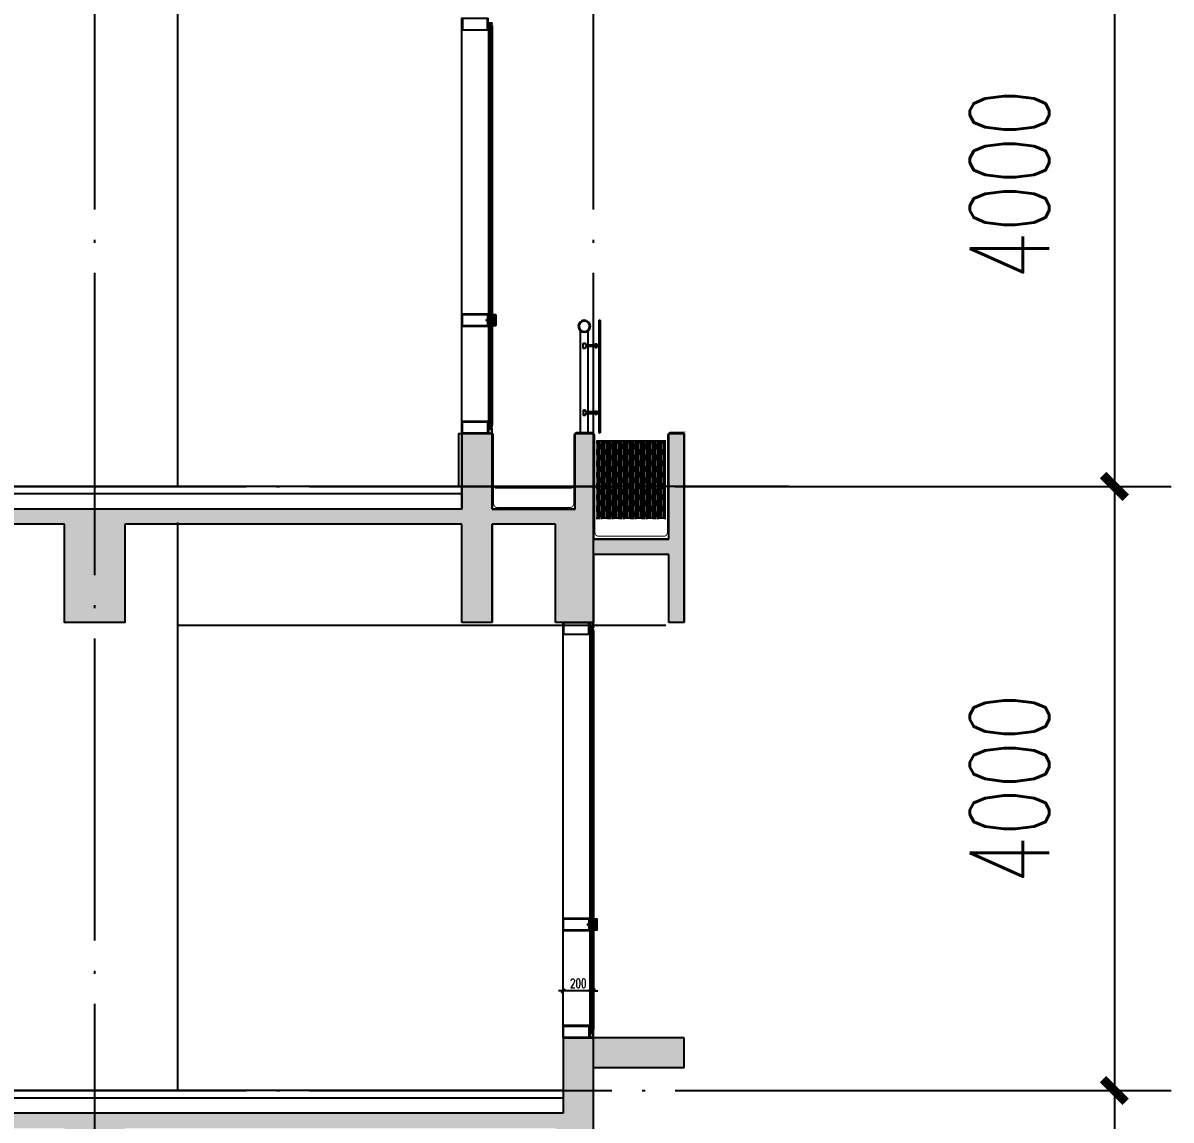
# Model space of a CAD drawing. Extents: x 1980812 to 2578970, y -669191 to 284498.
# Drawn here: x 2564293 to 2571891, y -296685 to -289422 of the extents above; entities that cross this region are included whole.
import ezdxf
from ezdxf.enums import TextEntityAlignment as Align

# ---------------------------------------------------------------- set-up
doc = ezdxf.new("R2010")
doc.units = 0
doc.header["$LTSCALE"] = 1000
doc.header["$MEASUREMENT"] = 0
for name, pattern in [('CENTER', [2, 1.25, -0.25, 0.25, -0.25]), ('DASH', [0.35, 0.25, -0.1]), ('DOTE', [2.42, 2, -0.2, 0.02, -0.2]), ('HIDDEN', [0.375, 0.25, -0.125]), ('HIDDEN2', [0.1875, 0.125, -0.0625])]:
    doc.linetypes.add(name, pattern=pattern)
for name, color, linetype in [('A-SECT-MBND-FINE', 252, 'Continuous'), ('A-SECT-MCUT', 1, 'Continuous'), ('A-SECT-MCUT-FINE', 137, 'Continuous'), ('DIM_IDEN', 3, 'Continuous'), ('dote', 1, 'DOTE'), ('ELEV-4-RAIL', 251, 'Continuous'), ('PUB_DIM', 3, 'Continuous'), ('SF', 1, 'Continuous'), ('SPACE_HATCH', 8, 'Continuous'), ('TEXT', 7, 'Continuous'), ('WALL', 4, 'Continuous'), ('WINDOW', 2, 'Continuous'), ('可见看线', 63, 'Continuous'), ('柱墙填充', 181, 'Continuous'), ('栏杆', 143, 'Continuous'), ('空线', 3, 'Continuous'), ('详细标注', 231, 'Continuous'), ('防水卷材', 6, 'DASH'), ('面层', 31, 'Continuous')]:
    doc.layers.add(name, color=color, linetype=linetype)
doc.styles.add('DIM_FONT', font='SIMPLEX', dxfattribs={"width": 0.7, "bigfont": 'GBCBIG'})
doc.styles.add('ROMANS', font='simplex_.ttf', dxfattribs={"width": 0.8, "height": 500})
doc.dimstyles.new('_TCH_ARCH&&150', dxfattribs={"dimscale": 1.5, "dimtxt": 350, "dimasz": 100, "dimexe": 250, "dimexo": 300, "dimgap": 100, "dimtad": 1, "dimdec": 0, "dimzin": 0, "dimdsep": 46, "dimtxsty": 'DIM_FONT', "dimblk": 'ARCHTICK', "dimcen": 0.09, "dimclrt": 7, "dimazin": 2, "dimtfac": 1, "dimtdec": 0, "dimtix": 1, "dimtmove": 2, "dimatfit": 3, "dimfxl": 1, "dimtolj": 1, "dimtzin": 0, "dimarcsym": 0})
doc.dimstyles.new('DIMN20', dxfattribs={"dimscale": 0.2, "dimtxt": 300, "dimasz": 1, "dimexe": 150, "dimexo": 0, "dimgap": 100, "dimtad": 1, "dimdec": 0, "dimzin": 0, "dimdsep": 46, "dimtxsty": 'DIM_FONT', "dimblk1": '_DIMX', "dimblk2": '_DIMX', "dimsah": 1, "dimcen": 0.09, "dimclrd": 256, "dimclre": 256, "dimclrt": 7, "dimadec": 0, "dimazin": 0, "dimtfac": 1, "dimtdec": 0, "dimtix": 1, "dimtmove": 2, "dimatfit": 3, "dimldrblk": '_DIMX', "dimfxl": 150, "dimtolj": 1, "dimtzin": 0, "dimarcsym": 0})

# ---------------------------------------------------------------- blocks, each defined once
blk = doc.blocks.new('pm5')
at = {"layer": 'SPACE_HATCH'}
h = blk.add_hatch(color=256, dxfattribs=at)
h.dxf.hatch_style = 1
h.paths.add_polyline_path([(14577.7, -150), (0, -150), (0, 350), (-800, 350), (-800, 150), (-200, 150), (-200, -900), (50, -900), (50, -250), (2900, -250), (2900, -900), (3300, -900), (3300, -250), (10100, -250), (10100, -1350), (10600, -1350), (10600, -250), (14577.7, -250), (18500, -250), (18500, -1350), (19000, -1350), (19000, -250), (26200, -250), (26200, -900), (26600, -900), (26600, -250), (28850, -250), (28850, -900), (29100, -900), (29100, 150), (29700, 150), (29700, 350), (28900, 350), (28900, 350), (28900, 350), (28900, -150)])
at = {"layer": 'WALL'}
for p, q in [((-800, 150, 0), (-800, 350, 0)), ((-800, 350, 0), (0, 350, 0)), ((0, 350, 0), (0, -150, 0)), ((-800, 150, 0), (-200, 150, 0)), ((-200, -900, 0), (-200, 150, 0)), ((0, -150, 0), (14577.7, -150, 0))]:
    blk.add_line(p, q, dxfattribs=at)
at = {"layer": '面层'}
for p, q in [((0, 0), (14577.7, 0, 0)), ((0, -50), (14577.7, -50, 0))]:
    blk.add_line(p, q, dxfattribs=at)
blk = doc.blocks.new('_DIMX')
blk.add_line((-150, 0), (150, 0))
at = {"const_width": 50}
blk.add_lwpolyline([(-70, -70), (70, 70)], dxfattribs=at)
blk = doc.blocks.new('*D1324')
at = {"layer": 'Defpoints', "color": 0, "transparency": 16777216}
for p in [(2567868.4, -295830.1), (2567868.4, -296060.4, 0), (2568068.4, -296060.4, 0)]:
    blk.add_point(p, dxfattribs=at)
at = {"layer": '详细标注', "lineweight": -2, "transparency": 16777216}
for p, q in [((2567868.4, -296060.4), (2567868.4, -295800.1)), ((2568068.2, -295830.1), (2567868.6, -295830.1)), ((2568068.4, -296060.4), (2568068.4, -295800.1))]:
    blk.add_line(p, q, dxfattribs=at)
at = {"layer": '详细标注', "lineweight": -2, "transparency": 16777216, "xscale": 0.2, "yscale": 0.2, "zscale": 0.2, "rotation": 180}
blk.add_blockref('_DIMX', (2567868.4, -295830.1), dxfattribs=at)
at = {"layer": '详细标注', "lineweight": -2, "transparency": 16777216, "xscale": 0.2, "yscale": 0.2, "zscale": 0.2}
blk.add_blockref('_DIMX', (2568068.4, -295830.1), dxfattribs=at)
at = {"layer": '详细标注', "color": 7, "transparency": 16777216, "insert": (2567968.4, -295780.1), "char_height": 60, "attachment_point": 5, "style": 'DIM_FONT'}
blk.add_mtext('\\A1;200', dxfattribs=at)
blk = doc.blocks.new('_ArchTick')
at = {"color": 0, "linetype": 'ByBlock', "const_width": 0.4}
blk.add_lwpolyline([(-0.5, -0.5), (0.5, 0.5)], dxfattribs=at)
blk = doc.blocks.new('*D1325')
at = {"layer": 'Defpoints', "color": 0, "transparency": 16777216}
for p in [(2569866.2, -240490.4, 0), (2569866.2, -316990.4, 0), (2572716.2, -316990.4)]:
    blk.add_point(p, dxfattribs=at)
at = {"layer": 'PUB_DIM', "color": 0, "lineweight": -2, "transparency": 16777216}
for p, q in [((2570316.2, -240490.4), (2573091.2, -240490.4)), ((2572716.2, -240490.4), (2572716.2, -316990.4)), ((2570316.2, -316990.4), (2573091.2, -316990.4))]:
    blk.add_line(p, q, dxfattribs=at)
at = {"layer": 'PUB_DIM', "color": 0, "lineweight": -2, "transparency": 16777216, "xscale": 150, "yscale": 150, "zscale": 150}
for p, rotation in [((2572716.2, -240490.4), 90), ((2572716.2, -316990.4), 270)]:
    blk.add_blockref('_ArchTick', p, dxfattribs=dict(at, rotation=rotation))
at = {"layer": 'PUB_DIM', "color": 7, "transparency": 16777216, "insert": (2572253.2, -278740.4), "char_height": 525, "attachment_point": 5, "rotation": 90, "style": 'DIM_FONT'}
blk.add_mtext('\\A1;76500', dxfattribs=at)
blk = doc.blocks.new('*D1343')
at = {"layer": 'Defpoints', "color": 0, "transparency": 16777216}
for p in [(2569866.2, -288490.4, 0), (2569866.2, -292490.4, 0), (2571516.2, -292490.4, 0)]:
    blk.add_point(p, dxfattribs=at)
at = {"layer": 'PUB_DIM', "color": 0, "lineweight": -2, "transparency": 16777216}
for p, q in [((2570316.2, -288490.4, 0), (2571891.2, -288490.4, 0)), ((2571516.2, -288490.4, 0), (2571516.2, -292490.4, 0)), ((2570316.2, -292490.4, 0), (2571891.2, -292490.4, 0))]:
    blk.add_line(p, q, dxfattribs=at)
at = {"layer": 'PUB_DIM', "color": 0, "lineweight": -2, "transparency": 16777216, "xscale": 150, "yscale": 150, "zscale": 150}
for p, rotation in [((2571516.2, -288490.4, 0), 90), ((2571516.2, -292490.4, 0), 270)]:
    blk.add_blockref('_ArchTick', p, dxfattribs=dict(at, rotation=rotation))
at = {"layer": 'PUB_DIM', "color": 7, "transparency": 16777216, "insert": (2570822.9, -290490.4, 0), "char_height": 525, "attachment_point": 5, "rotation": 90, "style": 'DIM_FONT'}
blk.add_mtext('\\A1;4000', dxfattribs=at)
blk = doc.blocks.new('*D1344')
at = {"layer": 'Defpoints', "color": 0, "transparency": 16777216}
for p in [(2569866.2, -292490.4, 0), (2569866.2, -296490.4, 0), (2571516.2, -296490.4, 0)]:
    blk.add_point(p, dxfattribs=at)
at = {"layer": 'PUB_DIM', "color": 0, "lineweight": -2, "transparency": 16777216}
for p, q in [((2570316.2, -292490.4, 0), (2571891.2, -292490.4, 0)), ((2571516.2, -292490.4, 0), (2571516.2, -296490.4, 0)), ((2570316.2, -296490.4, 0), (2571891.2, -296490.4, 0))]:
    blk.add_line(p, q, dxfattribs=at)
at = {"layer": 'PUB_DIM', "color": 0, "lineweight": -2, "transparency": 16777216, "xscale": 150, "yscale": 150, "zscale": 150}
for p, rotation in [((2571516.2, -292490.4, 0), 90), ((2571516.2, -296490.4, 0), 270)]:
    blk.add_blockref('_ArchTick', p, dxfattribs=dict(at, rotation=rotation))
at = {"layer": 'PUB_DIM', "color": 7, "transparency": 16777216, "insert": (2570822.9, -294490.4, 0), "char_height": 525, "attachment_point": 5, "rotation": 90, "style": 'DIM_FONT'}
blk.add_mtext('\\A1;4000', dxfattribs=at)
blk = doc.blocks.new('*D1345')
at = {"layer": 'Defpoints', "color": 0, "transparency": 16777216}
for p in [(2569866.2, -296490.4, 0), (2569866.2, -300490.4, 0), (2571516.2, -300490.4, 0)]:
    blk.add_point(p, dxfattribs=at)
at = {"layer": 'PUB_DIM', "color": 0, "lineweight": -2, "transparency": 16777216}
for p, q in [((2570316.2, -296490.4, 0), (2571891.2, -296490.4, 0)), ((2571516.2, -296490.4, 0), (2571516.2, -300490.4, 0)), ((2570316.2, -300490.4, 0), (2571891.2, -300490.4, 0))]:
    blk.add_line(p, q, dxfattribs=at)
at = {"layer": 'PUB_DIM', "color": 0, "lineweight": -2, "transparency": 16777216, "xscale": 150, "yscale": 150, "zscale": 150}
for p, rotation in [((2571516.2, -296490.4, 0), 90), ((2571516.2, -300490.4, 0), 270)]:
    blk.add_blockref('_ArchTick', p, dxfattribs=dict(at, rotation=rotation))
at = {"layer": 'PUB_DIM', "color": 7, "transparency": 16777216, "insert": (2570822.9, -298490.4, 0), "char_height": 525, "attachment_point": 5, "rotation": 90, "style": 'DIM_FONT'}
blk.add_mtext('\\A1;4000', dxfattribs=at)
blk = doc.blocks.new('M5x45_Pan')
at = {"color": 8, "linetype": 'HIDDEN'}
for p, q in [((0, 1.9), (45, 1.9)), ((44.4, -2.5), (44.4, 2.5)), ((0, -1.9), (45, -1.9))]:
    blk.add_line(p, q, dxfattribs=at)
at = {"color": 0, "linetype": 'ByBlock'}
blk.add_lwpolyline([(-1.4, -4.8), (0, -4.8), (0, 4.7), (-1.4, 4.7, 0.228537), (-2.2, 4.4, 0.349288), (-2.2, -4.4, 0.228537)], format="xyb", close=True, dxfattribs=at)
at = {"color": 8, "linetype": 'HIDDEN2'}
blk.add_lwpolyline([(-3.7, 0.7), (-1.8, 0.7), (-1.8, -0.8), (-3.7, -0.8)], dxfattribs=at)
at = {"color": 8, "linetype": 'ByBlock'}
blk.add_lwpolyline([(0, 2.5), (44.4, 2.5), (45, 1.9), (45, -1.9), (44.4, -2.5), (0, -2.5)], dxfattribs=at)
at = {"layer": 'TEXT', "color": 8, "linetype": 'CENTER'}
blk.add_line((48, 0), (-6.7, 0), dxfattribs=at)
at = {"layer": 'Defpoints', "color": 8, "style": 'ROMANS', "width": 0.8}
blk.add_text('M5x45', height=1, rotation=90, dxfattribs=at).set_placement((-1, 0), align=Align.MIDDLE)
blk = doc.blocks.new('A$C4E184874')
at = {"layer": 'A-SECT-MCUT'}
for radius in [40, 35]:
    blk.add_circle((-50, 710), radius, dxfattribs=at)
at = {"layer": 'A-SECT-MCUT-FINE'}
for p, q in [((-75, 0), (-75, 678.8)), ((-25, 0), (-25, 678.8)), ((-150.2, 586.9), (-135.6, 586.9)), ((-150.2, 574.8), (-135.6, 574.8)), ((-135.6, 588.6), (-135.6, 573)), ((-131.2, 588.6), (-135.6, 588.6)), ((-131.2, 573), (-135.6, 573)), ((-133.4, 592.2), (-133.4, 588.6)), ((-133.4, 592.2), (-122.6, 592.2)), ((-133.4, 572.8), (-133.4, 573)), ((-133.4, 572.8), (-133.4, 569.4)), ((-125.6, 569.4), (-133.4, 569.4)), ((-131.2, 573), (-131.2, 588.6)), ((-122.6, 569.4), (-125.6, 569.4)), ((-125.1, 588.6), (-120.4, 588.6)), ((-125.1, 588.6), (-125.1, 573)), ((-125.1, 573), (-120.4, 573)), ((-122.6, 592.2), (-122.6, 588.6)), ((-122.6, 573), (-122.6, 569.4)), ((-120.4, 588.6), (-120.4, 573)), ((-120.4, 588.4), (-120.4, 587.1)), ((-120.4, 574.5), (-120.4, 573.2)), ((-131.2, 145.1), (-135.6, 145.1)), ((-131.2, 129.6), (-135.6, 129.6)), ((-125.6, 148.8), (-133.4, 148.8)), ((-133.4, 145.4), (-133.4, 148.8)), ((-133.4, 145.4), (-133.4, 145.1)), ((-133.4, 125.9), (-133.4, 129.6)), ((-133.4, 125.9), (-122.6, 125.9)), ((-131.2, 145.1), (-131.2, 129.6)), ((-122.6, 148.8), (-125.6, 148.8)), ((-125.1, 145.1), (-120.4, 145.1)), ((-125.1, 129.6), (-125.1, 145.1)), ((-125.1, 129.6), (-120.4, 129.6)), ((-122.6, 145.1), (-122.6, 148.8)), ((-122.6, 125.9), (-122.6, 129.6)), ((-120.4, 129.6), (-120.4, 145.1)), ((-120.4, 143.7), (-120.4, 145)), ((-120.4, 129.8), (-120.4, 131.1))]:
    blk.add_line(p, q, dxfattribs=at)
for points in [[(-150.2, 586.9), (-155, 590.8), (-155, 585.4)], [(-150.2, 574.8), (-155, 570.9), (-155, 576.3)], [(-108.9, 586.2), (-120.4, 586.2)], [(-120.4, 575.4), (-108.9, 575.4)], [(-120.4, 142.8), (-108.9, 142.8)], [(-108.9, 132), (-120.4, 132)]]:
    blk.add_lwpolyline(points, dxfattribs=at)
for points in [[(-109.9, 575.4), (-60.8, 575.4, -0.414214), (-57.8, 572.4), (-57.8, 567, 0.44229), (-54.8, 564), (-45.2, 564, 0.398045), (-42.3, 567), (-42.3, 594.6, 0.414214), (-45.3, 597.6), (-54.8, 597.6, 0.414214), (-57.8, 594.6), (-57.8, 589.2, -0.414214), (-60.8, 586.2), (-109.9, 586.2)], [(-109.9, 142.8), (-60.8, 142.8, 0.414214), (-57.8, 145.8), (-57.8, 151.2, -0.44229), (-54.8, 154.2), (-45.2, 154.2, -0.398045), (-42.3, 151.2), (-42.3, 123.6, -0.414214), (-45.3, 120.6), (-54.8, 120.6, -0.414214), (-57.8, 123.6), (-57.8, 129, 0.414214), (-60.8, 132), (-109.9, 132)]]:
    blk.add_lwpolyline(points, format="xyb", dxfattribs=at)
at = {"layer": 'DIM_IDEN'}
blk.add_circle((-25, 318.4), 0, dxfattribs=at)
at = {"layer": 'ELEV-4-RAIL'}
for p, q in [((-150.2, 143.4), (-135.6, 143.4)), ((-150.2, 131.3), (-135.6, 131.3)), ((-135.6, 129.6), (-135.6, 145.1))]:
    blk.add_line(p, q, dxfattribs=at)
for points in [[(-150.2, 143.4), (-155, 147.3), (-155, 141.9)], [(-150.2, 131.3), (-155, 127.4), (-155, 132.8)]]:
    blk.add_lwpolyline(points, dxfattribs=at)
at = {"layer": 'WINDOW'}
for p, q in [((-155, 749.4), (-154.4, 750)), ((-155, 749.4), (-155, 5.9)), ((-154.4, 750), (-152, 750)), ((-152, 750), (-151.1, 749.1)), ((-150.1, 750), (-151.1, 749.1)), ((-151.1, 749.1), (-151.1, 6.2)), ((-147.7, 750), (-150.1, 750)), ((-147.1, 749.4), (-147.7, 750)), ((-147.1, 749.4), (-147.1, 5.9)), ((-155, 5.9), (-154.4, 5.3)), ((-154.4, 5.3), (-152, 5.3)), ((-152, 5.3), (-151.1, 6.2)), ((-150.1, 5.3), (-151.1, 6.2)), ((-147.7, 5.3), (-150.1, 5.3)), ((-147.1, 5.9), (-147.7, 5.3))]:
    blk.add_line(p, q, dxfattribs=at)
blk = doc.blocks.new('11层节点')
at = {"layer": 'SPACE_HATCH'}
h = blk.add_hatch(color=256, dxfattribs=at)
h.dxf.hatch_style = 1
h.paths.add_polyline_path([(26200, -250), (19000, -250), (19000, -1350), (18500, -1350), (18500, -250), (14577.7, -250), (10600, -250), (10600, -1350), (10100, -1350), (10100, -250), (3300, -250), (3300, -900), (2900, -900), (2900, -250), (670, -250), (670, -900), (470, -900), (470, -250), (50, -250), (50, -900), (-200, -900), (-200, -700), (-200, -450), (-700, -450), (-700, -900), (-800, -900), (-800, 350), (-700, 350), (-700, -350), (-200, -350), (-200, 350), (-80, 350), (-80, -150), (470, -150), (470, 350), (670, 350), (670, -150), (14577.7, -150), (28230, -150), (28230, 350), (28430, 350), (28430, -150), (28900, -150), (28900, 350), (29100, 350), (29100, -350), (29600, -350), (29600, 350), (29700, 350), (29700, -900), (29600, -900), (29600, -450), (29100, -450), (29100, -700), (29100, -700), (29100, -900), (28850, -900), (28850, -250), (28430, -250), (28430, -900), (28230, -900), (28230, -250), (26600, -250), (26600, -900), (26200, -900)])
at = {"layer": '柱墙填充'}
h = blk.add_hatch(dxfattribs=at)
h.set_pattern_fill('土壤', color=252, scale=10)
h.set_pattern_definition([(0, (-3722375.805, 679909.576), (37.5, 37.5), [37.5, -37.5]), (0, (-3722375.805, 679923.64), (37.5, 37.5), [37.5, -37.5]), (0, (-3722375.805, 679937.7), (37.5, 37.5), [37.5, -37.5]), (90, (-3722371.117, 679942.39), (-37.5, 37.5), [37.5, -37.5]), (90, (-3722357.055, 679942.39), (-37.5, 37.5), [37.5, -37.5]), (90, (-3722342.992, 679942.39), (-37.5, 37.5), [37.5, -37.5])])
h.paths.add_polyline_path([(-220, 300), (-490, 300, -0.414214), (-500, 290, -0.414214), (-510, 300), (-680, 300), (-680, 0), (-220, 0)])
h.paths.add_polyline_path([(-220, 0), (-680, 0), (-680, -217.2), (-220, -217.2)])
at = {"layer": 'A-SECT-MBND-FINE'}
blk.add_line((2900, -900, 0), (3300, -900, 0), dxfattribs=at)
at = {"layer": 'A-SECT-MCUT', "elevation": 0}
for points in [[(670, 1100), (670, 1060), (534.4, 1060), (498, 1060), (498, 1092.3), (481.3, 1092.3), (481.3, 1093.1), (484.8, 1094), (485.3, 1093.5), (498, 1093.5), (498, 1100), (498, 1106.5), (485.3, 1106.5), (484.8, 1106), (481.3, 1106.9), (481.3, 1107.8), (498, 1107.8), (498, 1140), (534.4, 1140), (670, 1140)], [(480.7, 1094.7), (484.5, 1095), (485.4, 1093.9), (484.8, 1093.5), (484.3, 1094), (480.7, 1093.1), (480.7, 1092.3), (469.5, 1092.3), (469.5, 1093.8), (479.5, 1093.8), (479.5, 1106.3), (469.5, 1106.3), (469.5, 1107.8), (480.7, 1107.8), (480.7, 1106.9), (484.3, 1106), (484.8, 1106.5), (485.4, 1106.1), (484.5, 1105), (480.7, 1105.3)], [(501, 1062.5), (667, 1062.5), (667, 1100), (667, 1137.5), (501, 1137.5)], [(480.7, 384.7), (484.5, 385), (485.4, 383.9), (484.8, 383.5), (484.3, 384), (480.7, 383.1), (480.7, 382.3), (469.5, 382.3), (469.5, 383.8), (479.5, 383.8), (479.5, 396.3), (469.5, 396.3), (469.5, 397.8), (480.7, 397.8), (480.7, 396.9), (484.3, 396), (484.8, 396.5), (485.4, 396.1), (484.5, 395), (480.7, 395.3)], [(470, 381.3), (497, 381.3), (497, 350), (470, 350)], [(670, 390), (670, 350), (534.4, 350), (498, 350), (498, 382.3), (481.3, 382.3), (481.3, 383.1), (484.8, 384), (485.3, 383.5), (498, 383.5), (498, 390), (498, 396.5), (485.3, 396.5), (484.8, 396), (481.3, 396.9), (481.3, 397.8), (498, 397.8), (498, 430), (534.4, 430), (670, 430)], [(501, 352.5), (667, 352.5), (667, 390), (667, 427.5), (501, 427.5)], [(473, 378.3), (494, 378.3), (494, 353), (473, 353)], [(-200, -900), (-173, -900), (-173, -931.2), (-200, -931.2)], [(-197, -903), (-176, -903), (-176, -928.2), (-197, -928.2)], [(0, -940), (0, -900), (-135.6, -900), (-172, -900), (-172, -932.3), (-188.7, -932.3), (-188.7, -933.1), (-185.2, -934), (-184.7, -933.5), (-172, -933.5), (-172, -940), (-172, -946.5), (-184.7, -946.5), (-185.2, -946), (-188.7, -946.9), (-188.7, -947.8), (-172, -947.8), (-172, -980), (-135.6, -980), (0, -980)], [(-169, -902.5), (-3, -902.5), (-3, -940), (-3, -977.5), (-169, -977.5)], [(-189.3, -934.7), (-185.5, -935), (-184.6, -933.9), (-185.2, -933.5), (-185.7, -934), (-189.3, -933.1), (-189.3, -932.3), (-200.5, -932.3), (-200.5, -933.8), (-190.5, -933.8), (-190.5, -946.3), (-200.5, -946.3), (-200.5, -947.8), (-189.3, -947.8), (-189.3, -946.9), (-185.7, -946), (-185.2, -946.5), (-184.6, -946.1), (-185.5, -945), (-189.3, -945.3)], [(0, -2900), (0, -2940), (-135.6, -2940), (-172, -2940), (-172, -2907.7), (-188.7, -2907.7), (-188.7, -2906.9), (-185.2, -2906), (-184.7, -2906.5), (-172, -2906.5), (-172, -2900), (-172, -2893.5), (-184.7, -2893.5), (-185.2, -2894), (-188.7, -2893.1), (-188.7, -2892.2), (-172, -2892.2), (-172, -2860), (-135.6, -2860), (0, -2860)], [(-169, -2937.5), (-3, -2937.5), (-3, -2900), (-3, -2862.5), (-169, -2862.5)], [(-189.3, -2905.3), (-185.5, -2905), (-184.6, -2906.1), (-185.2, -2906.5), (-185.7, -2906), (-189.3, -2906.9), (-189.3, -2907.7), (-200.5, -2907.7), (-200.5, -2906.2), (-190.5, -2906.2), (-190.5, -2893.7), (-200.5, -2893.7), (-200.5, -2892.2), (-189.3, -2892.2), (-189.3, -2893.1), (-185.7, -2894), (-185.2, -2893.5), (-184.6, -2893.9), (-185.5, -2895), (-189.3, -2894.7)], [(0, -3610), (0, -3650), (-135.6, -3650), (-172, -3650), (-172, -3617.7), (-188.7, -3617.7), (-188.7, -3616.9), (-185.2, -3616), (-184.7, -3616.5), (-172, -3616.5), (-172, -3610), (-172, -3603.5), (-184.7, -3603.5), (-185.2, -3604), (-188.7, -3603.1), (-188.7, -3602.2), (-172, -3602.2), (-172, -3570), (-135.6, -3570), (0, -3570)], [(-189.3, -3615.3), (-185.5, -3615), (-184.6, -3616.1), (-185.2, -3616.5), (-185.7, -3616), (-189.3, -3616.9), (-189.3, -3617.7), (-200.5, -3617.7), (-200.5, -3616.2), (-190.5, -3616.2), (-190.5, -3603.7), (-200.5, -3603.7), (-200.5, -3602.2), (-189.3, -3602.2), (-189.3, -3603.1), (-185.7, -3604), (-185.2, -3603.5), (-184.6, -3603.9), (-185.5, -3605), (-189.3, -3604.7)], [(-200, -3618.7), (-173, -3618.7), (-173, -3650), (-200, -3650)], [(-197, -3621.7), (-176, -3621.7), (-176, -3647), (-197, -3647)], [(-169, -3647.5), (-3, -3647.5), (-3, -3610), (-3, -3572.5), (-169, -3572.5)]]:
    blk.add_lwpolyline(points, close=True, dxfattribs=at)
for points in [[(464.5, 1065), (445, 1065), (445, 1135), (464.5, 1135, -0.414214), (465, 1134.5), (465, 1134.2, -0.351524), (464.6, 1133.7), (460.8, 1132.9, -0.256425), (460.3, 1133), (459.6, 1133.7, 0.198912), (459.3, 1133.8), (453.5, 1133.8, 0.414214), (453, 1133.3), (453, 1130.3, -0.414214), (452.5, 1129.8), (452, 1129.8, -0.414214), (451.5, 1130.3), (451.5, 1133.3, 0.414214), (451, 1133.8), (447, 1133.8, 0.414214), (446.5, 1133.3), (446.5, 1066.7, 0.414214), (447, 1066.2), (451, 1066.2, 0.414214), (451.5, 1066.7), (451.5, 1069.7, -0.414214), (452, 1070.2), (452.5, 1070.2, -0.414214), (453, 1069.7), (453, 1066.7, 0.414214), (453.5, 1066.2), (459.3, 1066.2, 0.198912), (459.6, 1066.3), (460.3, 1067, -0.256425), (460.8, 1067.1), (464.6, 1066.3, -0.351524), (465, 1065.8), (465, 1065.5, -0.414214)], [(465, 1111, -0.414214), (464.5, 1110.5), (463.5, 1110.5, 0.414214), (463, 1110), (463, 1090, 0.414214), (463.5, 1089.5), (464.5, 1089.5, -0.414214), (465, 1089), (465, 1088, -0.414214), (464.5, 1087.5), (460.5, 1087.5), (460.5, 1079.8, 0.414214), (461, 1079.3), (464.5, 1079.3, -0.414214), (465, 1078.8), (465, 1076.3, -0.414214), (464.5, 1075.8), (464, 1075.8, -0.414214), (463.5, 1076.3), (463.5, 1076.8, 0.414214), (463, 1077.3), (461, 1077.3, 0.414214), (460.5, 1076.8), (460.5, 1069.8, 0.414214), (461, 1069.3), (463, 1069.3, 0.414214), (463.5, 1069.8), (463.5, 1070.3, -0.414214), (464, 1070.8), (464.5, 1070.8, -0.414214), (465, 1070.3), (465, 1067, -0.479811), (464.4, 1066.5), (460.7, 1067.4, 0.256425), (460.2, 1067.2), (459.6, 1066.5, -0.198912), (459.2, 1066.4), (456.3, 1066.4, -0.10157), (456.1, 1066.4), (453.6, 1067.5, -0.300021), (453.3, 1068), (453.3, 1068.8, -0.414214), (453.8, 1069.3), (457.5, 1069.3, 0.414214), (458, 1069.8), (458, 1076.5), (458, 1123.5), (458, 1130.2, 0.414214), (457.5, 1130.7), (453.8, 1130.7, -0.414214), (453.3, 1131.2), (453.3, 1132, -0.300021), (453.6, 1132.5), (456.1, 1133.6, -0.10157), (456.3, 1133.6), (459.2, 1133.6, -0.198912), (459.6, 1133.5), (460.2, 1132.8, 0.256425), (460.7, 1132.6), (464.4, 1133.5, -0.479811), (465, 1133), (465, 1129.7, -0.414214), (464.5, 1129.2), (464, 1129.2, -0.414214), (463.5, 1129.7), (463.5, 1130.2, 0.414214), (463, 1130.7), (461, 1130.7, 0.414214), (460.5, 1130.2), (460.5, 1123.2, 0.414214), (461, 1122.7), (463, 1122.7, 0.414214), (463.5, 1123.2), (463.5, 1123.7, -0.414214), (464, 1124.2), (464.5, 1124.2, -0.414214), (465, 1123.7), (465, 1121.2, -0.414214), (464.5, 1120.7), (461, 1120.7, 0.414214), (460.5, 1120.2), (460.5, 1112.5), (464.5, 1112.5, -0.414214), (465, 1112)], [(-205.5, -2935), (-225, -2935), (-225, -2865), (-205.5, -2865, -0.414214), (-205, -2865.5), (-205, -2865.8, -0.351524), (-205.4, -2866.3), (-209.2, -2867.1, -0.256425), (-209.7, -2867), (-210.4, -2866.3, 0.198912), (-210.7, -2866.2), (-216.5, -2866.2, 0.414214), (-217, -2866.7), (-217, -2869.7, -0.414214), (-217.5, -2870.2), (-218, -2870.2, -0.414214), (-218.5, -2869.7), (-218.5, -2866.7, 0.414214), (-219, -2866.2), (-223, -2866.2, 0.414214), (-223.5, -2866.7), (-223.5, -2933.3, 0.414214), (-223, -2933.8), (-219, -2933.8, 0.414214), (-218.5, -2933.3), (-218.5, -2930.3, -0.414214), (-218, -2929.8), (-217.5, -2929.8, -0.414214), (-217, -2930.3), (-217, -2933.3, 0.414214), (-216.5, -2933.8), (-210.7, -2933.8, 0.198912), (-210.4, -2933.7), (-209.7, -2933, -0.256425), (-209.2, -2932.9), (-205.4, -2933.7, -0.351524), (-205, -2934.2), (-205, -2934.5, -0.414214)], [(-205, -2889, -0.414214), (-205.5, -2889.5), (-206.5, -2889.5, 0.414214), (-207, -2890), (-207, -2910, 0.414214), (-206.5, -2910.5), (-205.5, -2910.5, -0.414214), (-205, -2911), (-205, -2912, -0.414214), (-205.5, -2912.5), (-209.5, -2912.5), (-209.5, -2920.2, 0.414214), (-209, -2920.7), (-205.5, -2920.7, -0.414214), (-205, -2921.2), (-205, -2923.7, -0.414214), (-205.5, -2924.2), (-206, -2924.2, -0.414214), (-206.5, -2923.7), (-206.5, -2923.2, 0.414214), (-207, -2922.7), (-209, -2922.7, 0.414214), (-209.5, -2923.2), (-209.5, -2930.2, 0.414214), (-209, -2930.7), (-207, -2930.7, 0.414214), (-206.5, -2930.2), (-206.5, -2929.7, -0.414214), (-206, -2929.2), (-205.5, -2929.2, -0.414214), (-205, -2929.7), (-205, -2933, -0.479811), (-205.6, -2933.5), (-209.3, -2932.6, 0.256425), (-209.8, -2932.8), (-210.4, -2933.5, -0.198912), (-210.8, -2933.6), (-213.7, -2933.6, -0.10157), (-213.9, -2933.6), (-216.4, -2932.5, -0.300021), (-216.7, -2932), (-216.7, -2931.2, -0.414214), (-216.2, -2930.7), (-212.5, -2930.7, 0.414214), (-212, -2930.2), (-212, -2923.5), (-212, -2876.5), (-212, -2869.8, 0.414214), (-212.5, -2869.3), (-216.2, -2869.3, -0.414214), (-216.7, -2868.8), (-216.7, -2868, -0.300021), (-216.4, -2867.5), (-213.9, -2866.4, -0.10157), (-213.7, -2866.4), (-210.8, -2866.4, -0.198912), (-210.4, -2866.5), (-209.8, -2867.2, 0.256425), (-209.3, -2867.4), (-205.6, -2866.5, -0.479811), (-205, -2867), (-205, -2870.3, -0.414214), (-205.5, -2870.8), (-206, -2870.8, -0.414214), (-206.5, -2870.3), (-206.5, -2869.8, 0.414214), (-207, -2869.3), (-209, -2869.3, 0.414214), (-209.5, -2869.8), (-209.5, -2876.8, 0.414214), (-209, -2877.3), (-207, -2877.3, 0.414214), (-206.5, -2876.8), (-206.5, -2876.3, -0.414214), (-206, -2875.8), (-205.5, -2875.8, -0.414214), (-205, -2876.3), (-205, -2878.8, -0.414214), (-205.5, -2879.3), (-209, -2879.3, 0.414214), (-209.5, -2879.8), (-209.5, -2887.5), (-205.5, -2887.5, -0.414214), (-205, -2888)]]:
    blk.add_lwpolyline(points, format="xyb", close=True, dxfattribs=at)
at = {"layer": 'A-SECT-MCUT-FINE'}
for p, q in [((489, 1113.7, 0), (475, 1113.7, 0)), ((489, 1086.3, 0), (475, 1086.3, 0)), ((489, 403.7, 0), (475, 403.7, 0)), ((-181, -953.7, 0), (-195, -953.7, 0)), ((0, -1456.6, 0), (0, -980, 0)), ((0, -1411.3, 0), (0, -980, 0)), ((0, -3650, 0), (0, -1456.6, 0)), ((-181, -2886.3, 0), (-195, -2886.3, 0)), ((-181, -2913.7, 0), (-195, -2913.7, 0)), ((-181, -3596.3, 0), (-195, -3596.3, 0))]:
    blk.add_line(p, q, dxfattribs=at)
for centre in [(487.8, 1110.7, 0), (487.8, 1089.3, 0), (487.8, 400.7, 0), (-182.2, -950.7, 0), (-182.2, -2889.3, 0), (-182.2, -2910.7, 0), (-182.2, -3599.3, 0)]:
    blk.add_circle(centre, 2.98, dxfattribs=at)
for centre, start, end in [((471.2, 1111.2, 0), 320.56823, 27.91829), ((471.2, 1088.8, 0), 332.08171, 39.43177), ((471.2, 401.2, 0), 320.56823, 27.91829), ((-198.8, -951.2, 0), 332.08171, 39.43177), ((-198.8, -2888.8, 0), 320.56823, 27.91829), ((-198.8, -2911.2, 0), 332.08171, 39.43177), ((-198.8, -3598.8, 0), 320.56823, 27.91829)]:
    blk.add_arc(centre, 5.39, start, end, dxfattribs=at)
at = {"layer": 'WALL'}
for p, q in [((-800, 350, 0), (-700, 350, 0)), ((-700, 350, 0), (-800, 350, 0)), ((-800, 350, 0), (-800, -900, 0)), ((-700, -350, 0), (-700, 350, 0)), ((-700, -350, 0), (-700, 350, 0)), ((-200, -350, 0), (-200, 350, 0)), ((-200, 350, 0), (-80, 350, 0)), ((-80, 350, 0), (-200, 350, 0)), ((-200, 350, 0), (-200, -350, 0)), ((-200, -350, 0), (-200, 350, 0)), ((-80, -150, 0), (-80, 350, 0)), ((-80, -150, 0), (-80, 350, 0)), ((470, -150, 0), (470, 350, 0)), ((470, 350, 0), (670, 350, 0)), ((670, 350, 0), (470, 350, 0)), ((470, 350, 0), (470, -150, 0)), ((670, 350, 0), (670, -150, 0)), ((670, -150, 0), (670, 350, 0)), ((-800, -900, 0), (-800, 250, 0)), ((-80, -150, 0), (470, -150, 0)), ((470, -150, 0), (-80, -150, 0)), ((670, -150, 0), (14577.7, -150, 0)), ((50, -900, 0), (50, -250, 0)), ((50, -250, 0), (470, -250, 0)), ((50, -250, 0), (470, -250, 0)), ((50, -900, 0), (50, -250, 0)), ((50, -900, 0), (50, -250, 0)), ((470, -900, 0), (470, -250, 0)), ((470, -250, 0), (470, -900, 0)), ((670, -250, 0), (2900, -250, 0)), ((670, -900, 0), (670, -250, 0)), ((670, -900, 0), (670, -250, 0)), ((3300, -250, 0), (10100, -250, 0)), ((-700, -350, 0), (-200, -350, 0)), ((-200, -350, 0), (-700, -350, 0)), ((-700, -450, 0), (-200, -450, 0)), ((-700, -900, 0), (-700, -450, 0)), ((-700, -900, 0), (-700, -450, 0)), ((-700, -450, 0), (-200, -450, 0)), ((-200, -900, 0), (-200, -450, 0)), ((-200, -450, 0), (-200, -900, 0)), ((-200, -700, 0), (-200, -450, 0)), ((-200, -900, 0), (-200, -700, 0)), ((-200, -700, 0), (-200, -700, 0)), ((-800, -900, 0), (-700, -900, 0)), ((-800, -900, 0), (-700, -900, 0)), ((-200, -900, 0), (50, -900, 0)), ((-200, -900, 0), (50, -900, 0)), ((-200, -900, 0), (50, -900, 0)), ((470, -900, 0), (670, -900, 0)), ((470, -900, 0), (670, -900, 0))]:
    blk.add_line(p, q, dxfattribs=at)
at = {"layer": 'WALL', "ltscale": 2.5}
blk.add_line((-800, 250, 0), (-800, 350, 0), dxfattribs=at)
at = {"layer": 'WALL', "elevation": 0}
blk.add_lwpolyline([(2900, -250), (2900, -900), (3300, -900), (3300, -250)], dxfattribs=at)
at = {"layer": 'WINDOW'}
for p, q in [((470, 1114.7, 0), (471, 1113.7, 0)), ((470, 1085.3, 0), (471, 1086.3, 0)), ((470, 1085.3, 0), (470, 404.7, 0)), ((471, 1113.7, 0), (475, 1113.7, 0)), ((471, 1086.3, 0), (475, 1086.3, 0)), ((475, 1113.7, 0), (476, 1114.7, 0)), ((475, 1086.3, 0), (476, 1085.3, 0)), ((476, 404.7, 0), (476, 1085.3, 0)), ((489, 1113.7, 0), (488, 1114.7, 0)), ((489, 1086.3, 0), (488, 1085.3, 0)), ((488, 404.7, 0), (488, 1085.3, 0)), ((493, 1113.7, 0), (489, 1113.7, 0)), ((493, 1086.3, 0), (489, 1086.3, 0)), ((494, 1114.7, 0), (493, 1113.7, 0)), ((494, 1085.3, 0), (493, 1086.3, 0)), ((494, 1085.3, 0), (494, 404.7, 0)), ((470, 404.7, 0), (471, 403.7, 0)), ((471, 403.7, 0), (475, 403.7, 0)), ((475, 403.7, 0), (476, 404.7, 0)), ((489, 403.7, 0), (488, 404.7, 0)), ((493, 403.7, 0), (489, 403.7, 0)), ((494, 404.7, 0), (493, 403.7, 0)), ((-200, -954.7, 0), (-199, -953.7, 0)), ((-200, -954.7, 0), (-200, -1456.6, 0)), ((-199, -953.7, 0), (-195, -953.7, 0)), ((-195, -953.7, 0), (-194, -954.7, 0)), ((-194, -1456.6, 0), (-194, -953.7, 0)), ((-181, -953.7, 0), (-182, -954.7, 0)), ((-182, -1456.6, 0), (-182, -954.7, 0)), ((-177, -953.7, 0), (-181, -953.7, 0)), ((-176, -954.7, 0), (-177, -953.7, 0)), ((-176, -954.7, 0), (-176, -1456.6, 0)), ((-200, -1456.6, 0), (-200, -2885.3, 0)), ((-194, -2885.3, 0), (-194, -1456.6, 0)), ((-182, -2885.3, 0), (-182, -1456.6, 0)), ((-176, -1456.6, 0), (-176, -2885.3, 0)), ((-200, -2885.3, 0), (-199, -2886.3, 0)), ((-199, -2886.3, 0), (-195, -2886.3, 0)), ((-195, -2886.3, 0), (-194, -2885.3, 0)), ((-181, -2886.3, 0), (-182, -2885.3, 0)), ((-177, -2886.3, 0), (-181, -2886.3, 0)), ((-176, -2885.3, 0), (-177, -2886.3, 0)), ((-200, -2914.7, 0), (-199, -2913.7, 0)), ((-200, -2914.7, 0), (-200, -3595.3, 0)), ((-199, -2913.7, 0), (-195, -2913.7, 0)), ((-195, -2913.7, 0), (-194, -2914.7, 0)), ((-194, -3595.3, 0), (-194, -2914.7, 0)), ((-181, -2913.7, 0), (-182, -2914.7, 0)), ((-182, -3595.3, 0), (-182, -2914.7, 0)), ((-177, -2913.7, 0), (-181, -2913.7, 0)), ((-176, -2914.7, 0), (-177, -2913.7, 0)), ((-176, -2914.7, 0), (-176, -3595.3, 0)), ((-200, -3595.3, 0), (-199, -3596.3, 0)), ((-199, -3596.3, 0), (-195, -3596.3, 0)), ((-195, -3596.3, 0), (-194, -3595.3, 0)), ((-181, -3596.3, 0), (-182, -3595.3, 0)), ((-177, -3596.3, 0), (-181, -3596.3, 0)), ((-176, -3595.3, 0), (-177, -3596.3, 0))]:
    blk.add_line(p, q, dxfattribs=at)
at = {"layer": '可见看线'}
for p, q in [((2550, -4000, 0), (2550, -240, 0)), ((-680, -920, 0), (1070, -920, 0)), ((70, -920, 0), (2550, -920, 0))]:
    blk.add_line(p, q, dxfattribs=at)
at = {"layer": '防水卷材', "ltscale": 0.3, "const_width": 6, "elevation": 0}
blk.add_lwpolyline([(460, 350), (460, -115, -0.414214), (435, -140), (-45, -140, -0.414214), (-70, -115), (-70, 335, 0.414214), (-95, 360), (-185, 360, 0.414214), (-210, 335), (-210, -304.9, -0.414214), (-235, -329.9), (-665, -329.9, -0.414214), (-690, -304.9), (-690, 335, 0.414214), (-715, 360), (-810, 360)], format="xyb", dxfattribs=at)
at = {"layer": '面层'}
for p, q in [((-680, 300, 0), (-220, 300, 0)), ((-60, 0, 0), (-60, -10, 0)), ((450, 0, 0), (450, -10, 0)), ((-60, -10, 0), (450, -10, 0)), ((670, 0, 0), (14577.7, 0, 0)), ((670, -50, 0), (14577.7, -50, 0))]:
    blk.add_line(p, q, dxfattribs=at)
at = {"layer": '面层', "elevation": 0}
blk.add_lwpolyline([(690, 0), (690, 350), (670, 350)], dxfattribs=at)
at = {"layer": 'SF'}
for p, rotation in [((463, 1100, 0), 0.0004018880970044856), ((-207, -2900, 0), 0.0004018880968009301)]:
    blk.add_blockref('M5x45_Pan', p, dxfattribs=dict(at, rotation=rotation))
at = {"layer": '栏杆', "rotation": 359.9999999999997}
blk.add_blockref('A$C4E184874', (-90, 350, 0), dxfattribs=at)
blk = doc.blocks.new('A$C5E1875B1')
at = {"layer": 'A-SECT-MCUT', "elevation": 0}
for points in [[(670, -940), (670, -900), (534.4, -900), (498, -900), (498, -932.3), (481.3, -932.3), (481.3, -933.1), (484.8, -934), (485.3, -933.5), (498, -933.5), (498, -940), (498, -946.6), (485.3, -946.6), (484.8, -946), (481.3, -946.9), (481.3, -947.8), (498, -947.8), (498, -980), (534.4, -980), (670, -980)], [(501, -902.5), (667, -902.5), (667, -940), (667, -977.5), (501, -977.5)], [(480.7, -934.7), (484.5, -935), (485.4, -933.9), (484.8, -933.5), (484.2, -934), (480.7, -933.1), (480.7, -932.3), (469.5, -932.3), (469.5, -933.8), (479.5, -933.8), (479.5, -946.3), (469.5, -946.3), (469.5, -947.8), (480.7, -947.8), (480.7, -946.9), (484.2, -946), (484.8, -946.6), (485.4, -946.1), (484.5, -945), (480.7, -945.3)], [(480.7, -934.7), (484.5, -935), (485.4, -933.9), (484.8, -933.5), (484.2, -934), (480.7, -933.1), (480.7, -932.3), (469.5, -932.3), (469.5, -933.8), (479.5, -933.8), (479.5, -946.3), (469.5, -946.3), (469.5, -947.8), (480.7, -947.8), (480.7, -946.9), (484.2, -946), (484.8, -946.6), (485.4, -946.1), (484.5, -945), (480.7, -945.3)], [(480.7, -934.7), (484.5, -935), (485.4, -933.9), (484.8, -933.5), (484.2, -934), (480.7, -933.1), (480.7, -932.3), (469.5, -932.3), (469.5, -933.8), (479.5, -933.8), (479.5, -946.3), (469.5, -946.3), (469.5, -947.8), (480.7, -947.8), (480.7, -946.9), (484.2, -946), (484.8, -946.6), (485.4, -946.1), (484.5, -945), (480.7, -945.3)], [(670, -2900), (670, -2940), (534.4, -2940), (498, -2940), (498, -2907.8), (481.3, -2907.8), (481.3, -2906.9), (484.8, -2906), (485.3, -2906.6), (498, -2906.6), (498, -2900), (498, -2893.5), (485.3, -2893.5), (484.8, -2894), (481.3, -2893.1), (481.3, -2892.3), (498, -2892.3), (498, -2860), (534.4, -2860), (670, -2860)], [(501, -2937.5), (667, -2937.5), (667, -2900), (667, -2862.5), (501, -2862.5)], [(480.7, -2905.3), (484.5, -2905), (485.4, -2906.1), (484.8, -2906.6), (484.2, -2906), (480.7, -2906.9), (480.7, -2907.8), (469.5, -2907.8), (469.5, -2906.3), (479.5, -2906.3), (479.5, -2893.8), (469.5, -2893.8), (469.5, -2892.3), (480.7, -2892.3), (480.7, -2893.1), (484.2, -2894), (484.8, -2893.5), (485.4, -2893.9), (484.5, -2895), (480.7, -2894.7)], [(670, -3610), (670, -3650), (534.4, -3650), (498, -3650), (498, -3617.8), (481.3, -3617.8), (481.3, -3616.9), (484.8, -3616), (485.3, -3616.6), (498, -3616.6), (498, -3610), (498, -3603.5), (485.3, -3603.5), (484.8, -3604), (481.3, -3603.1), (481.3, -3602.3), (498, -3602.3), (498, -3570), (534.4, -3570), (670, -3570)], [(480.7, -3615.3), (484.5, -3615), (485.4, -3616.1), (484.8, -3616.6), (484.2, -3616), (480.7, -3616.9), (480.7, -3617.8), (469.5, -3617.8), (469.5, -3616.3), (479.5, -3616.3), (479.5, -3603.8), (469.5, -3603.8), (469.5, -3602.3), (480.7, -3602.3), (480.7, -3603.1), (484.2, -3604), (484.8, -3603.5), (485.4, -3603.9), (484.5, -3605), (480.7, -3604.7)], [(470, -3618.8), (497, -3618.8), (497, -3650), (470, -3650)], [(473, -3621.8), (494, -3621.8), (494, -3647), (473, -3647)], [(501, -3647.5), (667, -3647.5), (667, -3610), (667, -3572.5), (501, -3572.5)]]:
    blk.add_lwpolyline(points, close=True, dxfattribs=at)
for points in [[(464.5, -2935), (445, -2935), (445, -2865), (464.5, -2865, -0.414214), (465, -2865.5), (465, -2865.8, -0.351524), (464.6, -2866.3), (460.8, -2867.1, -0.256425), (460.3, -2867), (459.6, -2866.3, 0.198912), (459.3, -2866.2), (453.5, -2866.2, 0.414214), (453, -2866.7), (453, -2869.7, -0.414214), (452.5, -2870.2), (452, -2870.2, -0.414214), (451.5, -2869.7), (451.5, -2866.7, 0.414214), (451, -2866.2), (447, -2866.2, 0.414214), (446.5, -2866.7), (446.5, -2933.3, 0.414214), (447, -2933.8), (451, -2933.8, 0.414214), (451.5, -2933.3), (451.5, -2930.3, -0.414214), (452, -2929.8), (452.5, -2929.8, -0.414214), (453, -2930.3), (453, -2933.3, 0.414214), (453.5, -2933.8), (459.3, -2933.8, 0.198912), (459.6, -2933.7), (460.3, -2933, -0.256425), (460.8, -2932.9), (464.6, -2933.7, -0.351524), (465, -2934.2), (465, -2934.5, -0.414214)], [(465, -2889, -0.414214), (464.5, -2889.5), (463.5, -2889.5, 0.414214), (463, -2890), (463, -2910, 0.414214), (463.5, -2910.5), (464.5, -2910.5, -0.414214), (465, -2911), (465, -2912, -0.414214), (464.5, -2912.5), (460.5, -2912.5), (460.5, -2920.2, 0.414214), (461, -2920.7), (464.5, -2920.7, -0.414214), (465, -2921.2), (465, -2923.7, -0.414214), (464.5, -2924.2), (464, -2924.2, -0.414214), (463.5, -2923.7), (463.5, -2923.2, 0.414214), (463, -2922.7), (461, -2922.7, 0.414214), (460.5, -2923.2), (460.5, -2930.2, 0.414214), (461, -2930.7), (463, -2930.7, 0.414214), (463.5, -2930.2), (463.5, -2929.7, -0.414214), (464, -2929.2), (464.5, -2929.2, -0.414214), (465, -2929.7), (465, -2933, -0.479811), (464.4, -2933.5), (460.7, -2932.6, 0.256425), (460.2, -2932.8), (459.5, -2933.5, -0.198912), (459.2, -2933.6), (456.2, -2933.6, -0.10157), (456, -2933.6), (453.6, -2932.5, -0.300021), (453.3, -2932), (453.3, -2931.2, -0.414214), (453.8, -2930.7), (457.5, -2930.7, 0.414214), (458, -2930.2), (458, -2923.5), (458, -2876.5), (458, -2869.8, 0.414214), (457.5, -2869.3), (453.8, -2869.3, -0.414214), (453.3, -2868.8), (453.3, -2868, -0.300021), (453.6, -2867.5), (456, -2866.4, -0.10157), (456.2, -2866.4), (459.2, -2866.4, -0.198912), (459.5, -2866.5), (460.2, -2867.2, 0.256425), (460.7, -2867.4), (464.4, -2866.5, -0.479811), (465, -2867), (465, -2870.3, -0.414214), (464.5, -2870.8), (464, -2870.8, -0.414214), (463.5, -2870.3), (463.5, -2869.8, 0.414214), (463, -2869.3), (461, -2869.3, 0.414214), (460.5, -2869.8), (460.5, -2876.8, 0.414214), (461, -2877.3), (463, -2877.3, 0.414214), (463.5, -2876.8), (463.5, -2876.3, -0.414214), (464, -2875.8), (464.5, -2875.8, -0.414214), (465, -2876.3), (465, -2878.8, -0.414214), (464.5, -2879.3), (461, -2879.3, 0.414214), (460.5, -2879.8), (460.5, -2887.5), (464.5, -2887.5, -0.414214), (465, -2888)]]:
    blk.add_lwpolyline(points, format="xyb", close=True, dxfattribs=at)
at = {"layer": 'A-SECT-MCUT-FINE'}
for p, q in [((489, -953.7, 0), (475, -953.7, 0)), ((489, -953.7, 0), (475, -953.7, 0)), ((489, -953.7, 0), (475, -953.7, 0)), ((670, -2641.7, 0), (670, -980, 0)), ((670, -3650, 0), (670, -2641.7, 0)), ((489, -2886.3, 0), (475, -2886.3, 0)), ((489, -2913.7, 0), (475, -2913.7, 0)), ((489, -3596.3, 0), (475, -3596.3, 0))]:
    blk.add_line(p, q, dxfattribs=at)
for centre in [(487.8, -950.7, 0), (487.8, -950.7, 0), (487.8, -950.7, 0), (487.8, -2889.3, 0), (487.8, -2910.7, 0), (487.8, -3599.3, 0)]:
    blk.add_circle(centre, 2.98, dxfattribs=at)
for centre, start, end in [((471.2, -951.2, 0), 332.08171, 39.43177), ((471.2, -951.2, 0), 332.08171, 39.43177), ((471.2, -951.2, 0), 332.08171, 39.43177), ((471.2, -2888.8, 0), 320.56823, 27.91829), ((471.2, -2911.2, 0), 332.08171, 39.43177), ((471.2, -3598.8, 0), 320.56823, 27.91829)]:
    blk.add_arc(centre, 5.39, start, end, dxfattribs=at)
at = {"layer": 'WINDOW'}
for p, q in [((470, -954.7, 0), (471, -953.7, 0)), ((470, -954.7, 0), (471, -953.7, 0)), ((470, -954.7, 0), (471, -953.7, 0)), ((470, -954.7, 0), (470, -2641.7, 0)), ((471, -953.7, 0), (475, -953.7, 0)), ((471, -953.7, 0), (475, -953.7, 0)), ((471, -953.7, 0), (475, -953.7, 0)), ((475, -953.7, 0), (476, -954.7, 0)), ((475, -953.7, 0), (476, -954.7, 0)), ((475, -953.7, 0), (476, -954.7, 0)), ((476, -2641.7, 0), (476, -953.7, 0)), ((489, -953.7, 0), (488, -954.7, 0)), ((489, -953.7, 0), (488, -954.7, 0)), ((489, -953.7, 0), (488, -954.7, 0)), ((488, -2641.7, 0), (488, -954.7, 0)), ((493, -953.7, 0), (489, -953.7, 0)), ((493, -953.7, 0), (489, -953.7, 0)), ((493, -953.7, 0), (489, -953.7, 0)), ((494, -954.7, 0), (493, -953.7, 0)), ((494, -954.7, 0), (493, -953.7, 0)), ((494, -954.7, 0), (493, -953.7, 0)), ((494, -954.7, 0), (494, -2641.7, 0)), ((470, -2641.7, 0), (470, -2885.3, 0)), ((470, -2641.7, 0), (470, -2722.5, 0)), ((476, -2885.3, 0), (476, -2641.7, 0)), ((476, -2722.5, 0), (476, -2641.7, 0)), ((488, -2885.3, 0), (488, -2641.7, 0)), ((488, -2722.5, 0), (488, -2641.7, 0)), ((494, -2641.7, 0), (494, -2885.3, 0)), ((494, -2641.7, 0), (494, -2722.5, 0)), ((470, -2885.3, 0), (471, -2886.3, 0)), ((471, -2886.3, 0), (475, -2886.3, 0)), ((475, -2886.3, 0), (476, -2885.3, 0)), ((489, -2886.3, 0), (488, -2885.3, 0)), ((493, -2886.3, 0), (489, -2886.3, 0)), ((494, -2885.3, 0), (493, -2886.3, 0)), ((470, -2914.7, 0), (471, -2913.7, 0)), ((470, -2914.7, 0), (470, -3595.3, 0)), ((471, -2913.7, 0), (475, -2913.7, 0)), ((475, -2913.7, 0), (476, -2914.7, 0)), ((476, -3595.3, 0), (476, -2914.7, 0)), ((489, -2913.7, 0), (488, -2914.7, 0)), ((488, -3595.3, 0), (488, -2914.7, 0)), ((493, -2913.7, 0), (489, -2913.7, 0)), ((494, -2914.7, 0), (493, -2913.7, 0)), ((494, -2914.7, 0), (494, -3595.3, 0)), ((470, -3595.3, 0), (471, -3596.3, 0)), ((471, -3596.3, 0), (475, -3596.3, 0)), ((475, -3596.3, 0), (476, -3595.3, 0)), ((489, -3596.3, 0), (488, -3595.3, 0)), ((493, -3596.3, 0), (489, -3596.3, 0)), ((494, -3595.3, 0), (493, -3596.3, 0))]:
    blk.add_line(p, q, dxfattribs=at)
at = {"layer": '可见看线'}
blk.add_line((2550, -4000, 0), (2550, -250, 0), dxfattribs=at)
at = {"layer": 'SF', "rotation": 0.00040188809725893}
blk.add_blockref('M5x45_Pan', (463, -2900, 0), dxfattribs=at)

msp = doc.modelspace()

# ---------------------------------------------------------------- linework, layer by layer
at = {"layer": 'dote'}
for p, q in [((2564768.4, -317277, 0), (2564768.4, -256000.4, 0)), ((2568068.4, -317277, 0), (2568068.4, -256000.4, 0)), ((2537150.5, -292490.4, 0), (2570533, -292490.4, 0)), ((2537150.5, -296490.4, 0), (2570533, -296490.4, 0))]:
    msp.add_line(p, q, dxfattribs=at)
at = {"layer": 'dote', "linetype": 'DOTE', "ltscale": 0.5}
msp.add_line((2569363.1, -292490.4, 0), (2553633.5, -292490.4, 0), dxfattribs=at)
at = {"layer": 'WALL'}
msp.add_line((2567398.4, -292140.4, 0), (2567198.4, -292140.4, 0), dxfattribs=at)

# ---------------------------------------------------------------- block references
at = {"layer": '空线', "xscale": -1, "rotation": 359.9999999999997}
for name, p in [('A$C5E1875B1', (2567868.4, -288490.4, 0)), ('11层节点', (2567868.4, -292490.4, 0)), ('pm5', (2567868.4, -296490.4, 0))]:
    msp.add_blockref(name, p, dxfattribs=at)

# ---------------------------------------------------------------- dimensions: what is measured, and where the dimension line sits
at = {"layer": 'PUB_DIM'}
for base, p1, p2, text, picture, middle in [((2572716.2, -316990.4, 0), (2569866.2, -240490.4, 0), (2569866.2, -316990.4, 0), '76500', '*D1325', (2572253.2, -278740.4, 0)), ((2571516.2, -292490.4, 0), (2569866.2, -288490.4, 0), (2569866.2, -292490.4, 0), '4000', '*D1343', (2570822.9, -290490.4, 0)), ((2571516.2, -296490.4, 0), (2569866.2, -292490.4, 0), (2569866.2, -296490.4, 0), '4000', '*D1344', (2570822.9, -294490.4, 0)), ((2571516.2, -300490.4, 0), (2569866.2, -296490.4, 0), (2569866.2, -300490.4, 0), '4000', '*D1345', (2570822.9, -298490.4, 0))]:
    dim = msp.add_linear_dim(base=base, p1=p1, p2=p2, angle=270, text=text, dimstyle='_TCH_ARCH&&150', override={"dimgap": 0}, dxfattribs=at)
    dim.commit()
    dim.dimension.update_dxf_attribs({"geometry": picture, "text_midpoint": middle, "dimtype": 161})
at = {"layer": '详细标注'}
dim = msp.add_linear_dim(base=(2567868.4, -295830.1, 0), p1=(2568068.4, -296060.4, 0), p2=(2567868.4, -296060.4, 0), angle=180, dimstyle='DIMN20', dxfattribs=at)
dim.commit()
dim.dimension.update_dxf_attribs({"geometry": '*D1324', "text_midpoint": (2567968.4, -295780.1, 0)})

doc.saveas('drawing.dxf')
